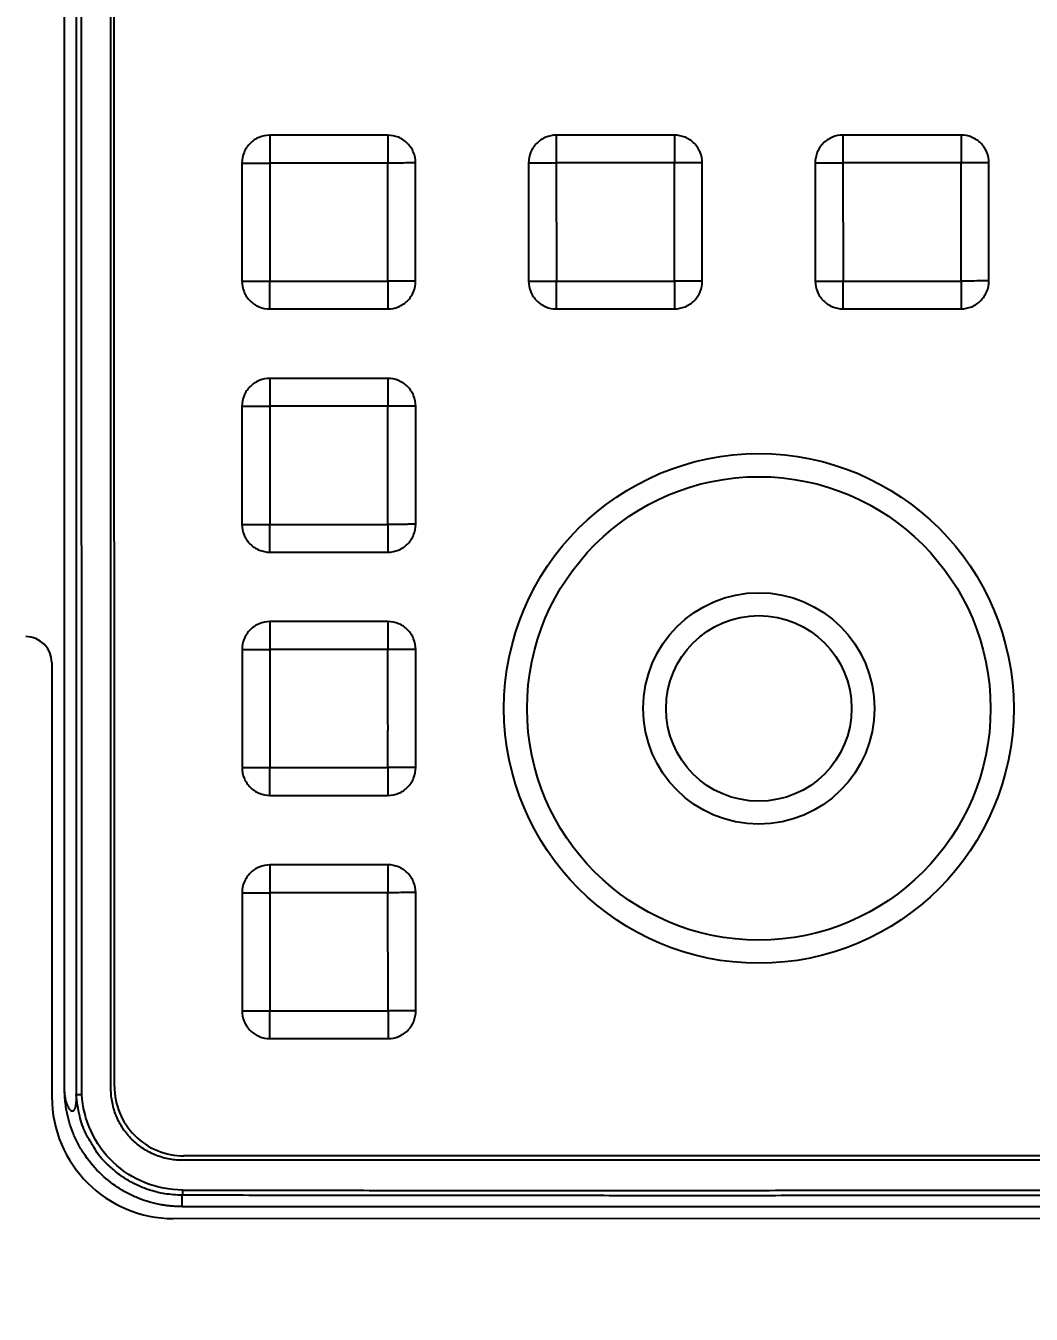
# Model space of a CAD drawing. Header units: inches. Extents: x -1.2 to 16.3, y -13.7 to 34.2.
# Drawn here: x 7.462 to 9.778, y -0.616 to 2.35 of the extents above; entities that cross this region are included whole.
import ezdxf

# ---------------------------------------------------------------- set-up
doc = ezdxf.new("R2010")
doc.units = ezdxf.units.IN
doc.header["$MEASUREMENT"] = 0
doc.layers.add('PSYMS', color=7, linetype='Continuous')
doc.styles.get("Standard").update_dxf_attribs({"font": 'romans.shx'})
doc.dimstyles.get("Standard").update_dxf_attribs({"dimtxt": 0.18, "dimasz": 0.18, "dimexe": 0.18, "dimexo": 0.0625, "dimgap": 0.09, "dimtad": 0, "dimtih": 1, "dimtoh": 1, "dimdec": 4, "dimzin": 0, "dimdsep": 46, "dimtxsty": 'Standard', "dimcen": 0.09, "dimadec": 0, "dimazin": 0, "dimtfac": 1, "dimtdec": 4, "dimtofl": 0, "dimtmove": 0, "dimatfit": 3, "dimfxl": 1, "dimtolj": 1, "dimtzin": 0, "dimarcsym": 0})

# ---------------------------------------------------------------- blocks, each defined once
blk = doc.blocks.new('ATS490D17Y')
at = {"color": 7, "linetype": 'Continuous', "lineweight": 25}
for p, q in [((2.5742, 4.7966), (2.5732, 9.2926)), ((2.6002, 9.3051), (2.6012, 4.784)), ((2.614, 4.7843), (2.613, 9.3048)), ((2.681, 4.7966), (2.68, 9.2926)), ((2.689, 4.8026), (2.688, 9.2866)), ((3.3185, 6.9927), (3.0465, 6.9927)), ((3.9785, 6.9929), (3.7065, 6.9928)), ((4.6385, 6.993), (4.3665, 6.993)), ((2.9825, 6.9287), (2.9826, 6.6567)), ((3.0465, 6.9287), (3.0466, 6.6567)), ((3.3185, 6.9287), (3.0465, 6.9287)), ((3.3186, 6.6567), (3.3185, 6.9287)), ((3.3826, 6.6568), (3.3825, 6.9288)), ((3.6425, 6.9288), (3.6426, 6.6568)), ((3.9785, 6.9289), (3.7065, 6.9288)), ((3.7065, 6.9288), (3.7066, 6.6568)), ((3.9786, 6.6569), (3.9785, 6.9289)), ((4.0426, 6.6569), (4.0425, 6.9289)), ((4.3025, 6.929), (4.3026, 6.657)), ((4.3665, 6.929), (4.3666, 6.657)), ((4.6385, 6.929), (4.3665, 6.929)), ((4.6386, 6.657), (4.6385, 6.929)), ((4.7026, 6.6571), (4.7025, 6.9291)), ((3.0466, 6.6567), (3.3186, 6.6567)), ((3.7066, 6.6568), (3.9786, 6.6569)), ((4.3666, 6.657), (4.6386, 6.657)), ((3.0466, 6.5927), (3.3186, 6.5927)), ((3.7066, 6.5928), (3.9786, 6.5929)), ((4.3666, 6.593), (4.6386, 6.593)), ((3.3186, 6.4327), (3.0466, 6.4327)), ((2.9827, 6.3687), (2.9827, 6.0967)), ((3.0467, 6.3687), (3.0467, 6.0967)), ((3.3187, 6.3687), (3.0467, 6.3687)), ((3.3187, 6.0967), (3.3187, 6.3687)), ((3.3827, 6.0968), (3.3827, 6.3688)), ((3.0467, 6.0967), (3.3187, 6.0967)), ((3.0467, 6.0327), (3.3187, 6.0327)), ((3.3188, 5.8727), (3.0468, 5.8727)), ((2.9828, 5.8087), (2.9829, 5.5367)), ((3.0468, 5.8087), (3.0469, 5.5367)), ((3.3188, 5.8087), (3.0468, 5.8087)), ((3.3188, 5.6396), (3.3188, 5.8087)), ((3.3829, 5.5368), (3.3828, 5.8088)), ((2.5448, 5.7784), (2.545, 4.7783)), ((3.3187, 5.6073), (3.3188, 5.6214)), ((3.3188, 5.5997), (3.3188, 5.6073)), ((3.3189, 5.5367), (3.3187, 5.5997)), ((3.0469, 5.5367), (3.3189, 5.5367)), ((3.0469, 5.4727), (3.3189, 5.4727)), ((3.3189, 5.3127), (3.0469, 5.3127)), ((2.9829, 5.2487), (2.983, 4.9767)), ((3.0469, 5.2487), (3.047, 4.9767)), ((3.3189, 5.2487), (3.0469, 5.2487)), ((3.319, 4.9767), (3.3189, 5.2487)), ((3.383, 4.9768), (3.3829, 5.2488)), ((3.047, 4.9767), (3.319, 4.9767)), ((3.047, 4.9127), (3.319, 4.9127)), ((5.5011, 4.6332), (2.8451, 4.6326)), ((5.4971, 4.6432), (2.8491, 4.6426)), ((2.8451, 4.5492), (2.8451, 4.552)), ((2.8451, 4.5258), (2.8451, 4.5492)), ((2.8451, 4.5258), (5.5011, 4.5264)), ((2.825, 4.4984), (6.0011, 4.4992))]:
    blk.add_line(p, q, dxfattribs=at)
for radius in [0.5868, 0.5336, 0.2664, 0.2136]:
    blk.add_circle((4.1728, 5.6729), radius, dxfattribs=at)
blk.add_arc((2.849, 4.8026), 0.16, 180.0131, 270.0131, dxfattribs=at)
for centre, major_axis in [((2.4848, 5.7784), (-0.0424, -0.0424)), ((2.8251, 4.7785), (0.198, 0.1981))]:
    blk.add_ellipse(centre, major_axis=major_axis, ratio=0.999695, start_param=2.356347, end_param=3.926839, dxfattribs=at)
for points, knots in [([(3.0465, 6.9927), (3.0381, 6.9927), (3.0298, 6.991), (3.0143, 6.9846), (3.0072, 6.9798), (2.9953, 6.968), (2.9906, 6.9609), (2.9842, 6.9454), (2.9825, 6.937), (2.9825, 6.9287)], [0, 0, 0, 0, 0.25, 0.25, 0.5, 0.5, 0.75, 0.75, 1, 1, 1, 1]), ([(3.0465, 6.9927), (3.0465, 6.9927), (3.0465, 6.9913), (3.0465, 6.9857), (3.0465, 6.9833), (3.0465, 6.9775), (3.0465, 6.974), (3.0465, 6.9628), (3.0465, 6.9543), (3.0465, 6.9395), (3.0465, 6.9332), (3.0465, 6.9287)], [0, 0, 0, 0, 0.25, 0.25, 0.375, 0.375, 0.5, 0.5, 0.75, 0.75, 1, 1, 1, 1]), ([(3.3185, 6.9928), (3.3185, 6.9928), (3.3185, 6.9914), (3.3185, 6.9858), (3.3185, 6.9834), (3.3185, 6.9775), (3.3185, 6.9741), (3.3185, 6.9629), (3.3185, 6.9543), (3.3185, 6.9395), (3.3185, 6.9333), (3.3185, 6.9287)], [0, 0, 0, 0, 0.25, 0.25, 0.375, 0.375, 0.5, 0.5, 0.75, 0.75, 1, 1, 1, 1]), ([(3.3826, 6.9288), (3.3825, 6.9371), (3.3809, 6.9455), (3.3745, 6.961), (3.3697, 6.9681), (3.3579, 6.9799), (3.3508, 6.9847), (3.3353, 6.9911), (3.3269, 6.9927), (3.3185, 6.9928)], [0, 0, 0, 0, 0.25, 0.25, 0.5, 0.5, 0.75, 0.75, 1, 1, 1, 1]), ([(3.7065, 6.9928), (3.6981, 6.9928), (3.6898, 6.9911), (3.6743, 6.9847), (3.6672, 6.98), (3.6553, 6.9681), (3.6506, 6.961), (3.6442, 6.9456), (3.6425, 6.9372), (3.6425, 6.9288)], [0, 0, 0, 0, 0.25, 0.25, 0.5, 0.5, 0.75, 0.75, 1, 1, 1, 1]), ([(3.7065, 6.9928), (3.7065, 6.9928), (3.7065, 6.9914), (3.7065, 6.9859), (3.7065, 6.9835), (3.7065, 6.9776), (3.7065, 6.9742), (3.7065, 6.963), (3.7065, 6.9544), (3.7065, 6.9396), (3.7065, 6.9334), (3.7065, 6.9288)], [0, 0, 0, 0, 0.25, 0.25, 0.375, 0.375, 0.5, 0.5, 0.75, 0.75, 1, 1, 1, 1]), ([(3.9785, 6.9929), (3.9785, 6.9929), (3.9785, 6.9915), (3.9785, 6.986), (3.9785, 6.9835), (3.9785, 6.9777), (3.9785, 6.9742), (3.9785, 6.963), (3.9785, 6.9545), (3.9785, 6.9397), (3.9785, 6.9335), (3.9785, 6.9289)], [0, 0, 0, 0, 0.25, 0.25, 0.375, 0.375, 0.5, 0.5, 0.75, 0.75, 1, 1, 1, 1]), ([(4.0426, 6.9289), (4.0425, 6.9373), (4.0409, 6.9457), (4.0345, 6.9611), (4.0297, 6.9682), (4.0179, 6.9801), (4.0108, 6.9848), (3.9953, 6.9912), (3.9869, 6.9929), (3.9785, 6.9929)], [0, 0, 0, 0, 0.25, 0.25, 0.5, 0.5, 0.75, 0.75, 1, 1, 1, 1]), ([(4.3665, 6.993), (4.3581, 6.993), (4.3498, 6.9913), (4.3343, 6.9849), (4.3272, 6.9802), (4.3153, 6.9683), (4.3106, 6.9612), (4.3042, 6.9457), (4.3025, 6.9373), (4.3025, 6.929)], [0, 0, 0, 0, 0.25, 0.25, 0.5, 0.5, 0.75, 0.75, 1, 1, 1, 1]), ([(4.3665, 6.993), (4.3665, 6.993), (4.3665, 6.9916), (4.3665, 6.986), (4.3665, 6.9836), (4.3665, 6.9778), (4.3665, 6.9743), (4.3665, 6.9631), (4.3665, 6.9546), (4.3665, 6.9398), (4.3665, 6.9336), (4.3665, 6.929)], [0, 0, 0, 0, 0.25, 0.25, 0.375, 0.375, 0.5, 0.5, 0.75, 0.75, 1, 1, 1, 1]), ([(4.6385, 6.9931), (4.6385, 6.9931), (4.6385, 6.9917), (4.6385, 6.9861), (4.6385, 6.9837), (4.6385, 6.9778), (4.6385, 6.9744), (4.6385, 6.9632), (4.6385, 6.9546), (4.6385, 6.9398), (4.6385, 6.9336), (4.6385, 6.929)], [0, 0, 0, 0, 0.25, 0.25, 0.375, 0.375, 0.5, 0.5, 0.75, 0.75, 1, 1, 1, 1]), ([(4.7026, 6.9291), (4.7025, 6.9374), (4.7009, 6.9458), (4.6945, 6.9613), (4.6897, 6.9684), (4.6779, 6.9802), (4.6708, 6.985), (4.6553, 6.9914), (4.6469, 6.993), (4.6385, 6.9931)], [0, 0, 0, 0, 0.25, 0.25, 0.5, 0.5, 0.75, 0.75, 1, 1, 1, 1]), ([(2.9825, 6.9287), (2.9825, 6.9287), (2.9839, 6.9287), (2.9895, 6.9287), (2.9919, 6.9287), (2.9977, 6.9287), (3.0012, 6.9287), (3.0124, 6.9287), (3.0209, 6.9287), (3.0358, 6.9287), (3.042, 6.9287), (3.0465, 6.9287)], [0, 0, 0, 0, 0.25, 0.25, 0.375, 0.375, 0.5, 0.5, 0.75, 0.75, 1, 1, 1, 1]), ([(3.3825, 6.9288), (3.3825, 6.9288), (3.3811, 6.9288), (3.3756, 6.9288), (3.3732, 6.9288), (3.3673, 6.9288), (3.3639, 6.9288), (3.3527, 6.9287), (3.3441, 6.9287), (3.3293, 6.9287), (3.3231, 6.9287), (3.3185, 6.9287)], [0, 0, 0, 0, 0.25, 0.25, 0.375, 0.375, 0.5, 0.5, 0.75, 0.75, 1, 1, 1, 1]), ([(3.6425, 6.9288), (3.6425, 6.9288), (3.6439, 6.9288), (3.6495, 6.9288), (3.6519, 6.9288), (3.6577, 6.9288), (3.6612, 6.9288), (3.6724, 6.9288), (3.6809, 6.9288), (3.6958, 6.9288), (3.702, 6.9288), (3.7065, 6.9288)], [0, 0, 0, 0, 0.25, 0.25, 0.375, 0.375, 0.5, 0.5, 0.75, 0.75, 1, 1, 1, 1]), ([(4.0425, 6.9289), (4.0425, 6.9289), (4.0411, 6.9289), (4.0356, 6.9289), (4.0332, 6.9289), (4.0273, 6.9289), (4.0239, 6.9289), (4.0127, 6.9289), (4.0041, 6.9289), (3.9893, 6.9289), (3.9831, 6.9289), (3.9785, 6.9289)], [0, 0, 0, 0, 0.25, 0.25, 0.375, 0.375, 0.5, 0.5, 0.75, 0.75, 1, 1, 1, 1]), ([(4.3025, 6.929), (4.3025, 6.929), (4.3039, 6.929), (4.3095, 6.929), (4.3119, 6.929), (4.3177, 6.929), (4.3212, 6.929), (4.3324, 6.929), (4.3409, 6.929), (4.3558, 6.929), (4.362, 6.929), (4.3665, 6.929)], [0, 0, 0, 0, 0.25, 0.25, 0.375, 0.375, 0.5, 0.5, 0.75, 0.75, 1, 1, 1, 1]), ([(4.7025, 6.9291), (4.7025, 6.9291), (4.7011, 6.9291), (4.6956, 6.9291), (4.6932, 6.9291), (4.6873, 6.9291), (4.6839, 6.9291), (4.6727, 6.9291), (4.6641, 6.929), (4.6493, 6.929), (4.6431, 6.929), (4.6385, 6.929)], [0, 0, 0, 0, 0.25, 0.25, 0.375, 0.375, 0.5, 0.5, 0.75, 0.75, 1, 1, 1, 1]), ([(2.9826, 6.6567), (2.9826, 6.6567), (2.984, 6.6567), (2.9895, 6.6567), (2.992, 6.6567), (2.9978, 6.6567), (3.0013, 6.6567), (3.0125, 6.6567), (3.021, 6.6567), (3.0358, 6.6567), (3.042, 6.6567), (3.0466, 6.6567)], [0, 0, 0, 0, 0.25, 0.25, 0.375, 0.375, 0.5, 0.5, 0.75, 0.75, 1, 1, 1, 1]), ([(2.9826, 6.6567), (2.9826, 6.6483), (2.9843, 6.6399), (2.9907, 6.6244), (2.9954, 6.6173), (3.0073, 6.6055), (3.0144, 6.6007), (3.0299, 6.5943), (3.0382, 6.5927), (3.0466, 6.5927)], [0, 0, 0, 0, 0.25, 0.25, 0.5, 0.5, 0.75, 0.75, 1, 1, 1, 1]), ([(3.0466, 6.5927), (3.0466, 6.5927), (3.0466, 6.5941), (3.0466, 6.5996), (3.0466, 6.602), (3.0466, 6.6079), (3.0466, 6.6113), (3.0466, 6.6225), (3.0466, 6.6311), (3.0466, 6.6459), (3.0466, 6.6521), (3.0466, 6.6567)], [0, 0, 0, 0, 0.25, 0.25, 0.375, 0.375, 0.5, 0.5, 0.75, 0.75, 1, 1, 1, 1]), ([(3.3826, 6.6568), (3.3826, 6.6568), (3.3812, 6.6568), (3.3757, 6.6568), (3.3732, 6.6568), (3.3674, 6.6568), (3.3639, 6.6568), (3.3527, 6.6567), (3.3442, 6.6567), (3.3294, 6.6567), (3.3232, 6.6567), (3.3186, 6.6567)], [0, 0, 0, 0, 0.25, 0.25, 0.375, 0.375, 0.5, 0.5, 0.75, 0.75, 1, 1, 1, 1]), ([(3.3186, 6.5927), (3.327, 6.5927), (3.3354, 6.5944), (3.3508, 6.6008), (3.3579, 6.6056), (3.3698, 6.6174), (3.3745, 6.6245), (3.3809, 6.64), (3.3826, 6.6484), (3.3826, 6.6568)], [0, 0, 0, 0, 0.25, 0.25, 0.5, 0.5, 0.75, 0.75, 1, 1, 1, 1]), ([(3.3186, 6.6567), (3.3186, 6.6522), (3.3186, 6.646), (3.3186, 6.6311), (3.3186, 6.6226), (3.3186, 6.6114), (3.3186, 6.608), (3.3186, 6.6021), (3.3186, 6.5997), (3.3186, 6.5941), (3.3186, 6.5927), (3.3186, 6.5927)], [0, 0, 0, 0, 0.25, 0.25, 0.5, 0.5, 0.625, 0.625, 0.75, 0.75, 1, 1, 1, 1]), ([(3.6426, 6.6568), (3.6426, 6.6568), (3.644, 6.6568), (3.6495, 6.6568), (3.652, 6.6568), (3.6578, 6.6568), (3.6613, 6.6568), (3.6725, 6.6568), (3.681, 6.6568), (3.6958, 6.6568), (3.702, 6.6568), (3.7066, 6.6568)], [0, 0, 0, 0, 0.25, 0.25, 0.375, 0.375, 0.5, 0.5, 0.75, 0.75, 1, 1, 1, 1]), ([(3.6426, 6.6568), (3.6426, 6.6484), (3.6443, 6.6401), (3.6507, 6.6246), (3.6554, 6.6175), (3.6673, 6.6056), (3.6744, 6.6009), (3.6899, 6.5945), (3.6982, 6.5928), (3.7066, 6.5928)], [0, 0, 0, 0, 0.25, 0.25, 0.5, 0.5, 0.75, 0.75, 1, 1, 1, 1]), ([(3.7066, 6.5928), (3.7066, 6.5928), (3.7066, 6.5942), (3.7066, 6.5998), (3.7066, 6.6022), (3.7066, 6.608), (3.7066, 6.6115), (3.7066, 6.6227), (3.7066, 6.6312), (3.7066, 6.646), (3.7066, 6.6523), (3.7066, 6.6568)], [0, 0, 0, 0, 0.25, 0.25, 0.375, 0.375, 0.5, 0.5, 0.75, 0.75, 1, 1, 1, 1]), ([(3.9786, 6.6569), (3.9786, 6.6523), (3.9786, 6.6461), (3.9786, 6.6313), (3.9786, 6.6227), (3.9786, 6.6115), (3.9786, 6.6081), (3.9786, 6.6022), (3.9786, 6.5998), (3.9786, 6.5943), (3.9786, 6.5929), (3.9786, 6.5929)], [0, 0, 0, 0, 0.25, 0.25, 0.5, 0.5, 0.625, 0.625, 0.75, 0.75, 1, 1, 1, 1]), ([(4.0426, 6.6569), (4.0426, 6.6569), (4.0412, 6.6569), (4.0357, 6.6569), (4.0332, 6.6569), (4.0274, 6.6569), (4.0239, 6.6569), (4.0127, 6.6569), (4.0042, 6.6569), (3.9894, 6.6569), (3.9832, 6.6569), (3.9786, 6.6569)], [0, 0, 0, 0, 0.25, 0.25, 0.375, 0.375, 0.5, 0.5, 0.75, 0.75, 1, 1, 1, 1]), ([(3.9786, 6.5929), (3.987, 6.5929), (3.9954, 6.5946), (4.0108, 6.601), (4.0179, 6.6057), (4.0298, 6.6176), (4.0345, 6.6247), (4.0409, 6.6402), (4.0426, 6.6485), (4.0426, 6.6569)], [0, 0, 0, 0, 0.25, 0.25, 0.5, 0.5, 0.75, 0.75, 1, 1, 1, 1]), ([(4.3026, 6.657), (4.3026, 6.657), (4.304, 6.657), (4.3095, 6.657), (4.312, 6.657), (4.3178, 6.657), (4.3213, 6.657), (4.3325, 6.657), (4.341, 6.657), (4.3558, 6.657), (4.362, 6.657), (4.3666, 6.657)], [0, 0, 0, 0, 0.25, 0.25, 0.375, 0.375, 0.5, 0.5, 0.75, 0.75, 1, 1, 1, 1]), ([(4.3026, 6.657), (4.3026, 6.6486), (4.3043, 6.6402), (4.3107, 6.6247), (4.3154, 6.6176), (4.3273, 6.6058), (4.3344, 6.601), (4.3499, 6.5947), (4.3582, 6.593), (4.3666, 6.593)], [0, 0, 0, 0, 0.25, 0.25, 0.5, 0.5, 0.75, 0.75, 1, 1, 1, 1]), ([(4.3666, 6.593), (4.3666, 6.593), (4.3666, 6.5944), (4.3666, 6.5999), (4.3666, 6.6023), (4.3666, 6.6082), (4.3666, 6.6116), (4.3666, 6.6228), (4.3666, 6.6314), (4.3666, 6.6462), (4.3666, 6.6524), (4.3666, 6.657)], [0, 0, 0, 0, 0.25, 0.25, 0.375, 0.375, 0.5, 0.5, 0.75, 0.75, 1, 1, 1, 1]), ([(4.7026, 6.6571), (4.7026, 6.6571), (4.7012, 6.6571), (4.6957, 6.6571), (4.6932, 6.6571), (4.6874, 6.6571), (4.6839, 6.6571), (4.6727, 6.6571), (4.6642, 6.657), (4.6494, 6.657), (4.6432, 6.657), (4.6386, 6.657)], [0, 0, 0, 0, 0.25, 0.25, 0.375, 0.375, 0.5, 0.5, 0.75, 0.75, 1, 1, 1, 1]), ([(4.6386, 6.593), (4.647, 6.593), (4.6554, 6.5947), (4.6708, 6.6011), (4.6779, 6.6059), (4.6898, 6.6177), (4.6945, 6.6248), (4.7009, 6.6403), (4.7026, 6.6487), (4.7026, 6.6571)], [0, 0, 0, 0, 0.25, 0.25, 0.5, 0.5, 0.75, 0.75, 1, 1, 1, 1]), ([(4.6386, 6.657), (4.6386, 6.6525), (4.6386, 6.6463), (4.6386, 6.6314), (4.6386, 6.6229), (4.6386, 6.6117), (4.6386, 6.6083), (4.6386, 6.6024), (4.6386, 6.6), (4.6386, 6.5944), (4.6386, 6.593), (4.6386, 6.593)], [0, 0, 0, 0, 0.25, 0.25, 0.5, 0.5, 0.625, 0.625, 0.75, 0.75, 1, 1, 1, 1]), ([(3.0466, 6.4327), (3.0383, 6.4327), (3.0299, 6.431), (3.0144, 6.4246), (3.0073, 6.4198), (2.9955, 6.408), (2.9907, 6.4009), (2.9843, 6.3854), (2.9827, 6.377), (2.9826, 6.3687)], [0, 0, 0, 0, 0.25, 0.25, 0.5, 0.5, 0.75, 0.75, 1, 1, 1, 1]), ([(3.0466, 6.4327), (3.0466, 6.4327), (3.0466, 6.4313), (3.0466, 6.4257), (3.0466, 6.4233), (3.0467, 6.4175), (3.0467, 6.414), (3.0467, 6.4028), (3.0467, 6.3943), (3.0467, 6.3795), (3.0467, 6.3732), (3.0467, 6.3687)], [0, 0, 0, 0, 0.25, 0.25, 0.375, 0.375, 0.5, 0.5, 0.75, 0.75, 1, 1, 1, 1]), ([(3.3186, 6.4328), (3.3186, 6.4328), (3.3186, 6.4314), (3.3186, 6.4258), (3.3186, 6.4234), (3.3187, 6.4175), (3.3187, 6.4141), (3.3187, 6.4029), (3.3187, 6.3943), (3.3187, 6.3795), (3.3187, 6.3733), (3.3187, 6.3687)], [0, 0, 0, 0, 0.25, 0.25, 0.375, 0.375, 0.5, 0.5, 0.75, 0.75, 1, 1, 1, 1]), ([(3.3827, 6.3688), (3.3827, 6.3771), (3.381, 6.3855), (3.3746, 6.401), (3.3698, 6.4081), (3.358, 6.4199), (3.3509, 6.4247), (3.3354, 6.4311), (3.327, 6.4327), (3.3186, 6.4328)], [0, 0, 0, 0, 0.25, 0.25, 0.5, 0.5, 0.75, 0.75, 1, 1, 1, 1]), ([(2.9826, 6.3687), (2.9826, 6.3687), (2.984, 6.3687), (2.9896, 6.3687), (2.992, 6.3687), (2.9979, 6.3687), (3.0013, 6.3687), (3.0125, 6.3687), (3.0211, 6.3687), (3.0359, 6.3687), (3.0421, 6.3687), (3.0467, 6.3687)], [0, 0, 0, 0, 0.25, 0.25, 0.375, 0.375, 0.5, 0.5, 0.75, 0.75, 1, 1, 1, 1]), ([(3.3827, 6.3688), (3.3827, 6.3688), (3.3813, 6.3688), (3.3757, 6.3688), (3.3733, 6.3688), (3.3674, 6.3688), (3.364, 6.3688), (3.3528, 6.3687), (3.3442, 6.3687), (3.3294, 6.3687), (3.3232, 6.3687), (3.3187, 6.3687)], [0, 0, 0, 0, 0.25, 0.25, 0.375, 0.375, 0.5, 0.5, 0.75, 0.75, 1, 1, 1, 1]), ([(2.9827, 6.0967), (2.9827, 6.0967), (2.9841, 6.0967), (2.9897, 6.0967), (2.9921, 6.0967), (2.9979, 6.0967), (3.0014, 6.0967), (3.0126, 6.0967), (3.0211, 6.0967), (3.0359, 6.0967), (3.0422, 6.0967), (3.0467, 6.0967)], [0, 0, 0, 0, 0.25, 0.25, 0.375, 0.375, 0.5, 0.5, 0.75, 0.75, 1, 1, 1, 1]), ([(2.9827, 6.0967), (2.9827, 6.0883), (2.9844, 6.0799), (2.9908, 6.0644), (2.9956, 6.0573), (3.0074, 6.0455), (3.0145, 6.0407), (3.03, 6.0343), (3.0384, 6.0327), (3.0467, 6.0327)], [0, 0, 0, 0, 0.25, 0.25, 0.5, 0.5, 0.75, 0.75, 1, 1, 1, 1]), ([(3.0467, 6.0327), (3.0467, 6.0327), (3.0467, 6.0341), (3.0467, 6.0396), (3.0467, 6.042), (3.0467, 6.0479), (3.0467, 6.0513), (3.0467, 6.0625), (3.0467, 6.0711), (3.0467, 6.0859), (3.0467, 6.0921), (3.0467, 6.0967)], [0, 0, 0, 0, 0.25, 0.25, 0.375, 0.375, 0.5, 0.5, 0.75, 0.75, 1, 1, 1, 1]), ([(3.3827, 6.0968), (3.3827, 6.0968), (3.3813, 6.0968), (3.3758, 6.0968), (3.3734, 6.0968), (3.3675, 6.0968), (3.3641, 6.0968), (3.3529, 6.0967), (3.3443, 6.0967), (3.3295, 6.0967), (3.3233, 6.0967), (3.3187, 6.0967)], [0, 0, 0, 0, 0.25, 0.25, 0.375, 0.375, 0.5, 0.5, 0.75, 0.75, 1, 1, 1, 1]), ([(3.3187, 6.0327), (3.3271, 6.0327), (3.3355, 6.0344), (3.351, 6.0408), (3.3581, 6.0456), (3.3699, 6.0574), (3.3747, 6.0645), (3.3811, 6.08), (3.3827, 6.0884), (3.3827, 6.0968)], [0, 0, 0, 0, 0.25, 0.25, 0.5, 0.5, 0.75, 0.75, 1, 1, 1, 1]), ([(3.3187, 6.0967), (3.3187, 6.0922), (3.3187, 6.086), (3.3187, 6.0711), (3.3187, 6.0626), (3.3187, 6.0514), (3.3187, 6.048), (3.3187, 6.0421), (3.3187, 6.0397), (3.3187, 6.0341), (3.3187, 6.0327), (3.3187, 6.0327)], [0, 0, 0, 0, 0.25, 0.25, 0.5, 0.5, 0.625, 0.625, 0.75, 0.75, 1, 1, 1, 1]), ([(3.0468, 5.8727), (3.0384, 5.8727), (3.03, 5.871), (3.0145, 5.8646), (3.0074, 5.8598), (2.9956, 5.848), (2.9909, 5.8409), (2.9845, 5.8254), (2.9828, 5.817), (2.9828, 5.8087)], [0, 0, 0, 0, 0.25, 0.25, 0.5, 0.5, 0.75, 0.75, 1, 1, 1, 1]), ([(3.0468, 5.8727), (3.0468, 5.8727), (3.0468, 5.8713), (3.0468, 5.8657), (3.0468, 5.8633), (3.0468, 5.8575), (3.0468, 5.854), (3.0468, 5.8428), (3.0468, 5.8343), (3.0468, 5.8195), (3.0468, 5.8132), (3.0468, 5.8087)], [0, 0, 0, 0, 0.25, 0.25, 0.375, 0.375, 0.5, 0.5, 0.75, 0.75, 1, 1, 1, 1]), ([(3.3188, 5.8728), (3.3188, 5.8728), (3.3188, 5.8714), (3.3188, 5.8658), (3.3188, 5.8634), (3.3188, 5.8575), (3.3188, 5.8541), (3.3188, 5.8429), (3.3188, 5.8343), (3.3188, 5.8195), (3.3188, 5.8133), (3.3188, 5.8087)], [0, 0, 0, 0, 0.25, 0.25, 0.375, 0.375, 0.5, 0.5, 0.75, 0.75, 1, 1, 1, 1]), ([(3.3828, 5.8088), (3.3828, 5.8171), (3.3811, 5.8255), (3.3747, 5.841), (3.37, 5.8481), (3.3581, 5.8599), (3.351, 5.8647), (3.3355, 5.8711), (3.3272, 5.8727), (3.3188, 5.8728)], [0, 0, 0, 0, 0.25, 0.25, 0.5, 0.5, 0.75, 0.75, 1, 1, 1, 1]), ([(2.9828, 5.8087), (2.9828, 5.8087), (2.9842, 5.8087), (2.9897, 5.8087), (2.9921, 5.8087), (2.998, 5.8087), (3.0014, 5.8087), (3.0126, 5.8087), (3.0212, 5.8087), (3.036, 5.8087), (3.0422, 5.8087), (3.0468, 5.8087)], [0, 0, 0, 0, 0.25, 0.25, 0.375, 0.375, 0.5, 0.5, 0.75, 0.75, 1, 1, 1, 1]), ([(3.3828, 5.8088), (3.3828, 5.8088), (3.3814, 5.8088), (3.3758, 5.8088), (3.3734, 5.8088), (3.3676, 5.8088), (3.3641, 5.8088), (3.3529, 5.8087), (3.3444, 5.8087), (3.3296, 5.8087), (3.3234, 5.8087), (3.3188, 5.8087)], [0, 0, 0, 0, 0.25, 0.25, 0.375, 0.375, 0.5, 0.5, 0.75, 0.75, 1, 1, 1, 1]), ([(3.3188, 5.6214), (3.3189, 5.6231), (3.319, 5.625), (3.3191, 5.6269), (3.3191, 5.6271), (3.319, 5.6313), (3.3189, 5.6355), (3.3188, 5.6396)], [-0.461666, -0.461666, -0.461666, -0.461666, -0.057644, 0, 0, 0, 1, 1, 1, 1]), ([(2.9828, 5.5367), (2.9828, 5.5283), (2.9845, 5.5199), (2.9909, 5.5044), (2.9957, 5.4973), (3.0075, 5.4855), (3.0146, 5.4807), (3.0301, 5.4743), (3.0385, 5.4727), (3.0469, 5.4727)], [0, 0, 0, 0, 0.25, 0.25, 0.5, 0.5, 0.75, 0.75, 1, 1, 1, 1]), ([(2.9829, 5.5367), (2.9829, 5.5367), (2.9842, 5.5367), (2.9898, 5.5367), (2.9922, 5.5367), (2.9981, 5.5367), (3.0015, 5.5367), (3.0127, 5.5367), (3.0213, 5.5367), (3.0361, 5.5367), (3.0423, 5.5367), (3.0469, 5.5367)], [0, 0, 0, 0, 0.25, 0.25, 0.375, 0.375, 0.5, 0.5, 0.75, 0.75, 1, 1, 1, 1]), ([(3.0469, 5.4727), (3.0469, 5.4727), (3.0469, 5.4741), (3.0469, 5.4796), (3.0469, 5.482), (3.0469, 5.4879), (3.0469, 5.4913), (3.0469, 5.5025), (3.0469, 5.5111), (3.0469, 5.5259), (3.0469, 5.5321), (3.0469, 5.5367)], [0, 0, 0, 0, 0.25, 0.25, 0.375, 0.375, 0.5, 0.5, 0.75, 0.75, 1, 1, 1, 1]), ([(3.3829, 5.5368), (3.3829, 5.5368), (3.3815, 5.5368), (3.3759, 5.5368), (3.3735, 5.5368), (3.3676, 5.5368), (3.3642, 5.5368), (3.353, 5.5367), (3.3444, 5.5367), (3.3296, 5.5367), (3.3234, 5.5367), (3.3189, 5.5367)], [0, 0, 0, 0, 0.25, 0.25, 0.375, 0.375, 0.5, 0.5, 0.75, 0.75, 1, 1, 1, 1]), ([(3.3189, 5.4727), (3.3272, 5.4727), (3.3356, 5.4744), (3.3511, 5.4808), (3.3582, 5.4856), (3.37, 5.4974), (3.3748, 5.5045), (3.3812, 5.52), (3.3829, 5.5284), (3.3829, 5.5368)], [0, 0, 0, 0, 0.25, 0.25, 0.5, 0.5, 0.75, 0.75, 1, 1, 1, 1]), ([(3.3189, 5.5367), (3.3189, 5.5322), (3.3189, 5.526), (3.3189, 5.5111), (3.3189, 5.5026), (3.3189, 5.4914), (3.3189, 5.488), (3.3189, 5.4821), (3.3189, 5.4797), (3.3189, 5.4741), (3.3189, 5.4727), (3.3189, 5.4727)], [0, 0, 0, 0, 0.25, 0.25, 0.5, 0.5, 0.625, 0.625, 0.75, 0.75, 1, 1, 1, 1]), ([(3.0469, 5.3127), (3.0385, 5.3127), (3.0302, 5.311), (3.0147, 5.3046), (3.0076, 5.2998), (2.9957, 5.288), (2.991, 5.2809), (2.9846, 5.2654), (2.9829, 5.257), (2.9829, 5.2487)], [0, 0, 0, 0, 0.25, 0.25, 0.5, 0.5, 0.75, 0.75, 1, 1, 1, 1]), ([(3.0469, 5.3127), (3.0469, 5.3127), (3.0469, 5.3113), (3.0469, 5.3057), (3.0469, 5.3033), (3.0469, 5.2975), (3.0469, 5.294), (3.0469, 5.2828), (3.0469, 5.2743), (3.0469, 5.2595), (3.0469, 5.2532), (3.0469, 5.2487)], [0, 0, 0, 0, 0.25, 0.25, 0.375, 0.375, 0.5, 0.5, 0.75, 0.75, 1, 1, 1, 1]), ([(3.3189, 5.3128), (3.3189, 5.3128), (3.3189, 5.3114), (3.3189, 5.3058), (3.3189, 5.3034), (3.3189, 5.2975), (3.3189, 5.2941), (3.3189, 5.2829), (3.3189, 5.2743), (3.3189, 5.2595), (3.3189, 5.2533), (3.3189, 5.2487)], [0, 0, 0, 0, 0.25, 0.25, 0.375, 0.375, 0.5, 0.5, 0.75, 0.75, 1, 1, 1, 1]), ([(3.3829, 5.2488), (3.3829, 5.2571), (3.3812, 5.2655), (3.3748, 5.281), (3.3701, 5.2881), (3.3582, 5.2999), (3.3511, 5.3047), (3.3357, 5.3111), (3.3273, 5.3127), (3.3189, 5.3128)], [0, 0, 0, 0, 0.25, 0.25, 0.5, 0.5, 0.75, 0.75, 1, 1, 1, 1]), ([(2.9829, 5.2487), (2.9829, 5.2487), (2.9843, 5.2487), (2.9898, 5.2487), (2.9923, 5.2487), (2.9981, 5.2487), (3.0016, 5.2487), (3.0128, 5.2487), (3.0213, 5.2487), (3.0361, 5.2487), (3.0423, 5.2487), (3.0469, 5.2487)], [0, 0, 0, 0, 0.25, 0.25, 0.375, 0.375, 0.5, 0.5, 0.75, 0.75, 1, 1, 1, 1]), ([(3.3829, 5.2488), (3.3829, 5.2488), (3.3815, 5.2488), (3.376, 5.2488), (3.3736, 5.2488), (3.3677, 5.2488), (3.3643, 5.2488), (3.3531, 5.2487), (3.3445, 5.2487), (3.3297, 5.2487), (3.3235, 5.2487), (3.3189, 5.2487)], [0, 0, 0, 0, 0.25, 0.25, 0.375, 0.375, 0.5, 0.5, 0.75, 0.75, 1, 1, 1, 1]), ([(2.983, 4.9767), (2.983, 4.9767), (2.9844, 4.9767), (2.9899, 4.9767), (2.9923, 4.9767), (2.9982, 4.9767), (3.0016, 4.9767), (3.0128, 4.9767), (3.0214, 4.9767), (3.0362, 4.9767), (3.0424, 4.9767), (3.047, 4.9767)], [0, 0, 0, 0, 0.25, 0.25, 0.375, 0.375, 0.5, 0.5, 0.75, 0.75, 1, 1, 1, 1]), ([(2.983, 4.9767), (2.983, 4.9683), (2.9847, 4.9599), (2.9911, 4.9444), (2.9958, 4.9373), (3.0077, 4.9255), (3.0148, 4.9207), (3.0302, 4.9143), (3.0386, 4.9127), (3.047, 4.9127)], [0, 0, 0, 0, 0.25, 0.25, 0.5, 0.5, 0.75, 0.75, 1, 1, 1, 1]), ([(3.047, 4.9127), (3.047, 4.9127), (3.047, 4.9141), (3.047, 4.9196), (3.047, 4.922), (3.047, 4.9279), (3.047, 4.9313), (3.047, 4.9425), (3.047, 4.9511), (3.047, 4.9659), (3.047, 4.9721), (3.047, 4.9767)], [0, 0, 0, 0, 0.25, 0.25, 0.375, 0.375, 0.5, 0.5, 0.75, 0.75, 1, 1, 1, 1]), ([(3.383, 4.9768), (3.383, 4.9768), (3.3816, 4.9768), (3.3761, 4.9768), (3.3736, 4.9768), (3.3678, 4.9768), (3.3643, 4.9768), (3.3531, 4.9767), (3.3446, 4.9767), (3.3298, 4.9767), (3.3236, 4.9767), (3.319, 4.9767)], [0, 0, 0, 0, 0.25, 0.25, 0.375, 0.375, 0.5, 0.5, 0.75, 0.75, 1, 1, 1, 1]), ([(3.319, 4.9127), (3.3274, 4.9127), (3.3357, 4.9144), (3.3512, 4.9208), (3.3583, 4.9256), (3.3702, 4.9374), (3.3749, 4.9445), (3.3813, 4.96), (3.383, 4.9684), (3.383, 4.9768)], [0, 0, 0, 0, 0.25, 0.25, 0.5, 0.5, 0.75, 0.75, 1, 1, 1, 1]), ([(3.319, 4.9767), (3.319, 4.9722), (3.319, 4.966), (3.319, 4.9511), (3.319, 4.9426), (3.319, 4.9314), (3.319, 4.928), (3.319, 4.9221), (3.319, 4.9197), (3.319, 4.9141), (3.319, 4.9127), (3.319, 4.9127)], [0, 0, 0, 0, 0.25, 0.25, 0.5, 0.5, 0.625, 0.625, 0.75, 0.75, 1, 1, 1, 1]), ([(2.6012, 4.784), (2.6012, 4.7803), (2.6011, 4.7779), (2.6009, 4.7735), (2.6008, 4.7717), (2.6005, 4.7668), (2.6003, 4.7642), (2.5995, 4.7576), (2.5989, 4.7546), (2.5967, 4.7476), (2.5948, 4.7456), (2.5914, 4.7456), (2.5901, 4.7461), (2.5874, 4.7483), (2.5859, 4.75), (2.5828, 4.7551), (2.5811, 4.7584), (2.5784, 4.7661), (2.5775, 4.7691), (2.5762, 4.7754), (2.5757, 4.7778), (2.575, 4.7827), (2.5748, 4.7845), (2.5745, 4.7881), (2.5744, 4.7894), (2.5743, 4.7926), (2.5742, 4.7945), (2.5742, 4.7966)], [0, 0, 0, 0, 0.03125, 0.03125, 0.0625, 0.0625, 0.125, 0.125, 0.25, 0.25, 0.5, 0.5, 0.625, 0.625, 0.75, 0.75, 0.875, 0.875, 0.9375, 0.9375, 0.96875, 0.96875, 0.984375, 0.984375, 0.992188, 0.992188, 1, 1, 1, 1]), ([(2.8451, 4.5258), (2.8418, 4.5258), (2.8352, 4.5259), (2.8253, 4.5265), (2.8154, 4.5274), (2.8056, 4.5286), (2.7904, 4.5311), (2.7701, 4.5359), (2.7449, 4.5445), (2.7203, 4.5557), (2.6884, 4.5743), (2.6522, 4.6037), (2.6228, 4.6399), (2.6042, 4.6718), (2.593, 4.6964), (2.5843, 4.7216), (2.5791, 4.744), (2.5761, 4.7636), (2.5745, 4.78), (2.5743, 4.7911), (2.5742, 4.7966)], [0, 0, 0, 0, 0.023336, 0.04663, 0.069911, 0.093213, 0.116565, 0.178304, 0.240092, 0.304405, 0.368768, 0.500006, 0.631244, 0.695557, 0.759919, 0.821658, 0.883446, 0.922311, 0.961114, 1, 1, 1, 1]), ([(2.6012, 4.784), (2.6013, 4.784), (2.6014, 4.784), (2.6021, 4.784), (2.6033, 4.7841), (2.6052, 4.7841), (2.6077, 4.7842), (2.6107, 4.7843), (2.6129, 4.7843), (2.614, 4.7843)], [0, 0, 0, 0, 0.110889, 0.232445, 0.364664, 0.507539, 0.661059, 0.825217, 1, 1, 1, 1]), ([(2.8457, 4.564), (2.8164, 4.5641), (2.787, 4.5698), (2.7325, 4.5916), (2.7074, 4.6077), (2.6648, 4.6482), (2.6474, 4.6725), (2.6227, 4.7259), (2.6156, 4.755), (2.614, 4.7843)], [0, 0, 0, 0, 0.25, 0.25, 0.5, 0.5, 0.75, 0.75, 1, 1, 1, 1]), ([(2.8451, 4.6326), (2.8342, 4.6326), (2.8236, 4.6337), (2.8026, 4.6378), (2.7922, 4.641), (2.7724, 4.6492), (2.7629, 4.6543), (2.7451, 4.6661), (2.7367, 4.6731), (2.7215, 4.6882), (2.7147, 4.6965), (2.7027, 4.7144), (2.6976, 4.7239), (2.6894, 4.7437), (2.6863, 4.754), (2.6821, 4.7752), (2.681, 4.7859), (2.681, 4.7966)], [0, 0, 0, 0, 0.125, 0.125, 0.25, 0.25, 0.375, 0.375, 0.5, 0.5, 0.625, 0.625, 0.75, 0.75, 0.875, 0.875, 1, 1, 1, 1]), ([(2.8451, 4.552), (2.8316, 4.5527), (2.8072, 4.5539), (2.7697, 4.5631), (2.7428, 4.574), (2.718, 4.5875), (2.6984, 4.6004), (2.6719, 4.6234), (2.6532, 4.6425), (2.6447, 4.6573), (2.6441, 4.6585)], [0, 0, 0, 0, 0.170659, 0.308998, 0.488518, 0.536438, 0.667154, 0.784206, 0.982691, 1, 1, 1, 1]), ([(2.8457, 4.564), (2.8457, 4.5612), (2.8457, 4.558), (2.8454, 4.5534), (2.8452, 4.5521), (2.8451, 4.552)], [0, 0, 0, 0, 0.5, 0.5, 1, 1, 1, 1]), ([(5.5011, 4.5526), (5.467, 4.5526), (5.3989, 4.5524), (5.2968, 4.5522), (5.1946, 4.552), (5.0925, 4.5519), (4.9903, 4.5517), (4.8882, 4.5516), (4.786, 4.5515), (4.6838, 4.5514), (4.5817, 4.5513), (4.4795, 4.5512), (4.3774, 4.5511), (4.2752, 4.5511), (4.1731, 4.551), (4.0709, 4.551), (3.9688, 4.551), (3.8666, 4.551), (3.7645, 4.5511), (3.6623, 4.5511), (3.5602, 4.5512), (3.458, 4.5513), (3.3558, 4.5513), (3.2537, 4.5515), (3.1515, 4.5516), (3.0494, 4.5517), (2.9472, 4.5519), (2.8791, 4.552), (2.8451, 4.552)], [0, 0, 0, 0, 0.038496, 0.076985, 0.115465, 0.153938, 0.192405, 0.230867, 0.269324, 0.307776, 0.346225, 0.384671, 0.423115, 0.461558, 0.5, 0.538442, 0.576885, 0.615329, 0.653775, 0.692224, 0.730676, 0.769133, 0.807595, 0.846062, 0.884535, 0.923016, 0.961504, 1, 1, 1, 1]), ([(2.8457, 4.564), (2.8784, 4.5639), (2.9437, 4.5638), (3.0416, 4.5636), (3.1396, 4.5635), (3.2718, 4.5633), (3.4382, 4.5632), (3.5928, 4.5632), (3.7007, 4.5631), (3.7957, 4.5631), (3.9562, 4.5632), (4.1724, 4.5633), (4.4714, 4.5635), (4.8421, 4.5638), (5.1935, 4.5642), (5.42, 4.5646), (5.4885, 4.5646), (5.5004, 4.5646)], [0, 0, 0, 0, 0.036923, 0.073846, 0.110768, 0.147691, 0.22328, 0.29887, 0.322406, 0.34518, 0.40617, 0.503708, 0.589396, 0.743852, 0.922441, 0.986567, 1, 1, 1, 1])]:
    blk.add_open_spline(points, degree=3, knots=knots, dxfattribs=at)
for points in [[(3.3188, 5.6073), (3.3188, 5.6073), (3.3187, 5.6073), (3.3187, 5.6073)], [(3.3187, 5.5997), (3.3187, 5.5997), (3.3188, 5.5997), (3.3188, 5.5997)]]:
    blk.add_open_spline(points, degree=3, dxfattribs=at)
at = {"color": 8, "linetype": 'Continuous', "lineweight": 25}
blk.add_open_spline([(2.6441, 4.6585), (2.6367, 4.6702), (2.6218, 4.694), (2.6066, 4.7366), (2.6031, 4.7674), (2.6012, 4.784)], degree=3, knots=[0, 0, 0, 0, 0.309723, 0.626405, 1, 1, 1, 1], dxfattribs=at)
blk = doc.blocks.new('*D94')
at = {"layer": 'Defpoints', "color": 0, "transparency": 16777216}
for p in [(-0.4633, 31.6766), (-0.4633, -13.3234), (15.4457, -13.3234)]:
    blk.add_point(p, dxfattribs=at)
at = {"layer": 'PSYMS', "color": 0, "lineweight": -2, "transparency": 16777216}
for p, q in [((-0.4008, 31.6766), (15.6257, 31.6766)), ((15.4457, 31.4966), (15.4457, 10.4546)), ((15.4457, -13.1434), (15.4457, 9.7746)), ((-0.4008, -13.3234), (15.6257, -13.3234))]:
    blk.add_line(p, q, dxfattribs=at)
at = {"layer": 'PSYMS', "color": 0, "transparency": 16777216}
for points in [[(15.4157, 31.4966), (15.4757, 31.4966), (15.4457, 31.6766)], [(15.4157, -13.1434), (15.4757, -13.1434), (15.4457, -13.3234)]]:
    blk.add_solid(points, dxfattribs=at)
at = {"layer": 'PSYMS', "color": 0, "transparency": 16777216, "insert": (15.4457, 10.1146), "char_height": 0.5, "attachment_point": 5}
blk.add_mtext('\\A1;45.00', dxfattribs=at)

msp = doc.modelspace()

# ---------------------------------------------------------------- block references
at = {"layer": 'PSYMS'}
msp.add_blockref('ATS490D17Y', (4.9776, -4.8944), dxfattribs=at)

# ---------------------------------------------------------------- dimensions: what is measured, and where the dimension line sits
dim = msp.add_linear_dim(base=(15.4457, -13.3234), p1=(-0.4633, 31.6766), p2=(-0.4633, -13.3234), angle=90, dimstyle='Standard', override={"dimtxt": 0.5, "dimdec": 2}, dxfattribs=at)
dim.commit()
dim.dimension.update_dxf_attribs({"geometry": '*D94', "text_midpoint": (15.4457, 10.1146), "dimtype": 160})

doc.saveas('drawing.dxf')
